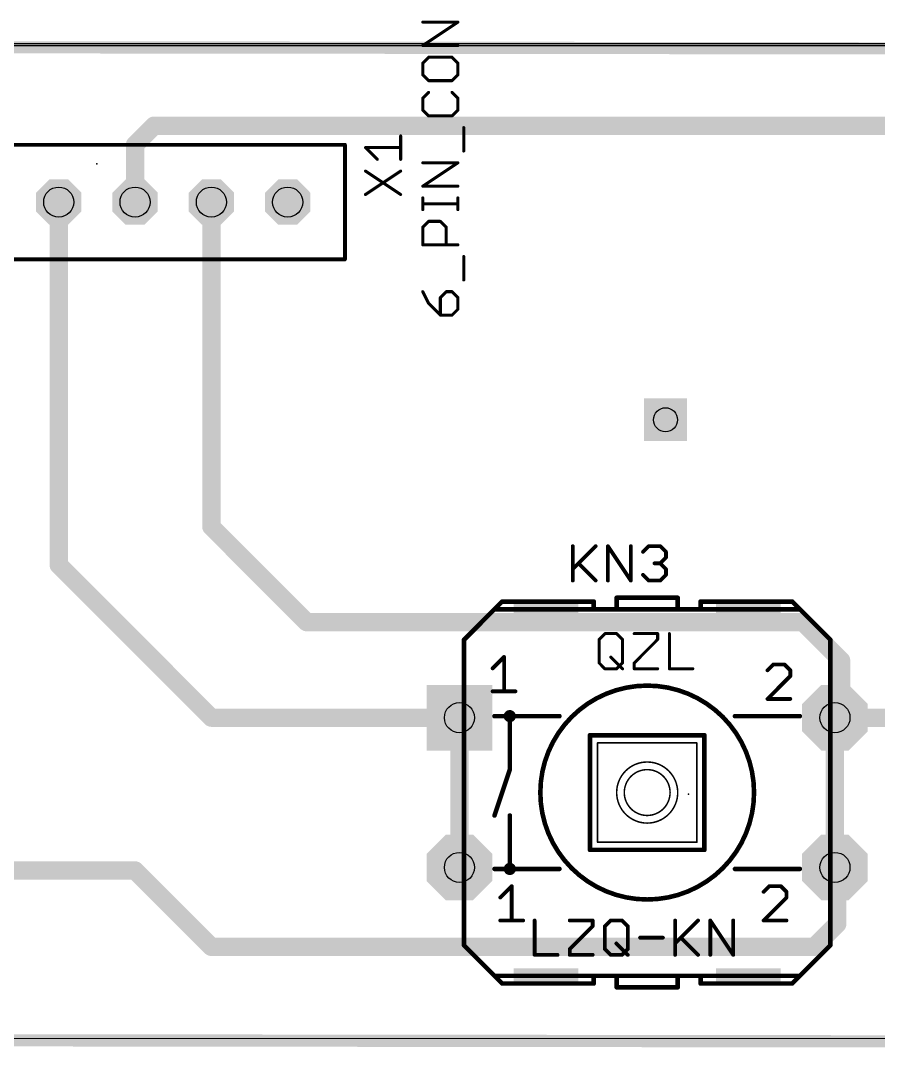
# Model space of a CAD drawing. Extents: x -1 to 109, y -1 to 34.
# Drawn here: x 51.05 to 79.6, y -0.33 to 33.85 of the extents above; entities that cross this region are included whole.
import ezdxf

# ---------------------------------------------------------------- set-up
doc = ezdxf.new("R2010")
doc.units = 0
for name, color, linetype in [('1', 22, 'CONTINUOUS'), ('16', 175, 'CONTINUOUS'), ('17', 82, 'CONTINUOUS'), ('18', 82, 'CONTINUOUS'), ('19', 53, 'CONTINUOUS'), ('20', 7, 'CONTINUOUS'), ('21', 253, 'CONTINUOUS'), ('23', 7, 'CONTINUOUS'), ('25', 253, 'CONTINUOUS'), ('27', 253, 'CONTINUOUS'), ('44', 253, 'CONTINUOUS'), ('51', 253, 'CONTINUOUS')]:
    doc.layers.add(name, color=color, linetype=linetype)

# ---------------------------------------------------------------- blocks, each defined once
blk = doc.blocks.new('RECT')
blk.add_solid([(-0.5, -0.5), (0.5, -0.5), (-0.5, 0.5), (0.5, 0.5)])
blk = doc.blocks.new('SQUAREP')
blk.add_solid([(-0.5, -0.5), (0.5, -0.5), (-0.5, 0.5), (0.5, 0.5)])
blk = doc.blocks.new('OCTAGONP')
at = {"const_width": 0.5}
blk.add_lwpolyline([(-0.25, -0.1036), (-0.25, 0.1036), (-0.1036, 0.25), (0.1036, 0.25), (0.25, 0.1036), (0.25, -0.1036), (0.1036, -0.25), (-0.1036, -0.25), (-0.25, -0.1036), (-0.25, 0.1036)], dxfattribs=at)
blk = doc.blocks.new('SQUAREV')
blk.add_solid([(-0.5, -0.5), (0.5, -0.5), (-0.5, 0.5), (0.5, 0.5)])

msp = doc.modelspace()

# ---------------------------------------------------------------- linework, layer by layer
at = {"layer": '1', "const_width": 0.4064}
for points in [[(107.951, 32.895), (-0.507, 33.022)], [(-0.507, 0.002), (107.951, -0.125)]]:
    msp.add_lwpolyline(points, dxfattribs=at)
at = {"layer": '16', "const_width": 0.6096}
for points in [[(54.865, 29.72), (55.5, 30.355)], [(55.5, 30.355), (90.8263, 30.355)], [(54.865, 27.815), (54.865, 29.72)], [(52.325, 15.75), (52.325, 27.815)], [(57.405, 17.02), (57.405, 27.815)], [(60.58, 13.845), (57.405, 17.02)], [(57.405, 10.67), (52.325, 15.75)], [(77.09, 13.845), (60.58, 13.845)], [(78.36, 12.575), (77.09, 13.845)], [(78.36, 10.8732), (78.36, 12.575)], [(57.405, 10.67), (65.66, 10.67)], [(65.66, 10.67), (65.66, 5.6916)], [(78.1568, 10.67), (78.36, 10.8732)], [(78.1568, 5.6916), (78.1568, 10.67)], [(78.1568, 10.67), (80.265, 10.67)], [(42.165, 5.59), (54.865, 5.59)], [(54.865, 5.59), (57.405, 3.05)], [(78.233, 5.6154), (78.1568, 5.6916)], [(78.233, 3.812), (78.233, 5.6154)], [(77.471, 3.05), (78.233, 3.812)], [(57.405, 3.05), (77.471, 3.05)]]:
    msp.add_lwpolyline(points, dxfattribs=at)
at = {"layer": '16', "const_width": 0.3048}
for points in [[(55.5, 30.5074, 1), (55.5, 30.2026)], [(55.6078, 30.2472, 1), (55.3922, 30.4628)], [(54.7572, 29.8278, 1), (54.9728, 29.6122)], [(55.0174, 29.72, 1), (54.7126, 29.72)], [(52.4774, 27.815, 1), (52.1726, 27.815)], [(57.5574, 27.815, 1), (57.2526, 27.815)], [(54.7126, 27.815, 1), (55.0174, 27.815)], [(57.5128, 17.1278, 1), (57.2972, 16.9122)], [(57.2526, 17.02, 1), (57.5574, 17.02)], [(52.4328, 15.8578, 1), (52.2172, 15.6422)], [(52.1726, 15.75, 1), (52.4774, 15.75)], [(60.58, 13.9974, 1), (60.58, 13.6926)], [(60.4722, 13.7372, 1), (60.6878, 13.9528)], [(77.1978, 13.9528, 1), (76.9822, 13.7372)], [(77.09, 13.6926, 1), (77.09, 13.9974)], [(78.5124, 12.575, 1), (78.2076, 12.575)], [(78.2522, 12.4672, 1), (78.4678, 12.6828)], [(57.405, 10.8224, 1), (57.405, 10.5176)], [(65.8124, 10.67, 1), (65.5076, 10.67)], [(65.66, 10.5176, 1), (65.66, 10.8224)], [(78.3092, 10.67, 1), (78.0044, 10.67)], [(78.1568, 10.8224, 1), (78.1568, 10.5176)], [(78.2076, 10.8732, 1), (78.5124, 10.8732)], [(78.4678, 10.7654, 1), (78.2522, 10.981)], [(57.2972, 10.5622, 1), (57.5128, 10.7778)], [(78.049, 10.7778, 1), (78.2646, 10.5622)], [(54.9728, 5.6978, 1), (54.7572, 5.4822)], [(54.865, 5.4376, 1), (54.865, 5.7424)], [(65.5076, 5.6916, 1), (65.8124, 5.6916)], [(78.2646, 5.7994, 1), (78.049, 5.5838)], [(78.0044, 5.6916, 1), (78.3092, 5.6916)], [(78.3854, 5.6154, 1), (78.0806, 5.6154)], [(78.1252, 5.5076, 1), (78.3408, 5.7232)], [(78.3408, 3.7042, 1), (78.1252, 3.9198)], [(78.0806, 3.812, 1), (78.3854, 3.812)], [(57.405, 3.2024, 1), (57.405, 2.8976)], [(57.2972, 2.9422, 1), (57.5128, 3.1578)], [(77.3632, 3.1578, 1), (77.5788, 2.9422)], [(77.471, 2.8976, 1), (77.471, 3.2024)]]:
    msp.add_lwpolyline(points, format="xyb", dxfattribs=at)
at = {"layer": '19'}
msp.add_line((0, 33.02), (107.95, 33.02), dxfattribs=at)
at = {"layer": '20'}
for p, q in [((107.931, 33.073), (0.001, 33.073)), ((0.001, 0.002), (107.8929, 0.0121))]:
    msp.add_line(p, q, dxfattribs=at)
at = {"layer": '21'}
for points, const_width in [([(64.4399, 33.0204), (65.6092, 33.7999)], 0.1016), ([(65.6092, 33.7999), (64.4399, 33.7999)], 0.1016), ([(65.6092, 33.0204), (64.4399, 33.0204)], 0.1016), ([(64.6348, 32.6306), (64.4399, 32.4357)], 0.1016), ([(64.4399, 32.4357), (64.4399, 32.0459)], 0.1016), ([(65.4144, 32.6306), (64.6348, 32.6306)], 0.1016), ([(65.6092, 32.4357), (65.4144, 32.6306)], 0.1016), ([(65.6092, 32.0459), (65.6092, 32.4357)], 0.1016), ([(64.4399, 32.0459), (64.6348, 31.8511)], 0.1016), ([(64.6348, 31.8511), (65.4144, 31.8511)], 0.1016), ([(65.4144, 31.8511), (65.6092, 32.0459)], 0.1016), ([(64.6348, 31.4613), (64.4399, 31.2664)], 0.1016), ([(65.6092, 31.2664), (65.4144, 31.4613)], 0.1016), ([(64.4399, 31.2664), (64.4399, 30.8766)], 0.1016), ([(65.6092, 30.8766), (65.6092, 31.2664)], 0.1016), ([(64.4399, 30.8766), (64.6348, 30.6818)], 0.1016), ([(65.4144, 30.6818), (65.6092, 30.8766)], 0.1016), ([(64.6348, 30.6818), (65.4144, 30.6818)], 0.1016), ([(65.804, 29.5125), (65.804, 30.292)], 0.1016), ([(61.85, 29.72), (45.34, 29.72)], 0.127), ([(61.85, 25.91), (61.85, 29.72)], 0.127), ([(63.7042, 29.2364), (63.7042, 30.0159)], 0.1016), ([(62.9247, 29.2364), (62.5349, 29.6261)], 0.1016), ([(62.5349, 29.6261), (63.7042, 29.6261)], 0.1016), ([(64.4399, 28.3432), (65.6092, 29.1227)], 0.1016), ([(65.6092, 29.1227), (64.4399, 29.1227)], 0.1016), ([(62.5349, 28.0671), (63.7042, 28.8466)], 0.1016), ([(62.5349, 28.8466), (63.7042, 28.0671)], 0.1016), ([(65.6092, 28.3432), (64.4399, 28.3432)], 0.1016), ([(64.4399, 27.5637), (64.4399, 27.9534)], 0.1016), ([(65.6092, 27.7585), (64.4399, 27.7585)], 0.1016), ([(65.6092, 27.5637), (65.6092, 27.9534)], 0.1016), ([(64.4399, 26.979), (64.6348, 27.1739)], 0.1016), ([(64.4399, 26.3944), (64.4399, 26.979)], 0.1016), ([(64.6348, 27.1739), (65.0246, 27.1739)], 0.1016), ([(65.0246, 27.1739), (65.2195, 26.979)], 0.1016), ([(65.2195, 26.979), (65.2195, 26.3944)], 0.1016), ([(65.6092, 26.3944), (64.4399, 26.3944)], 0.1016), ([(65.804, 25.2251), (65.804, 26.0046)], 0.1016), ([(45.34, 25.91), (61.85, 25.91)], 0.127), ([(64.4399, 24.8353), (64.6348, 24.4455)], 0.1016), ([(65.2195, 24.8353), (65.0246, 24.6404)], 0.1016), ([(65.0246, 24.6404), (65.0246, 24.0558)], 0.1016), ([(65.4144, 24.8353), (65.2195, 24.8353)], 0.1016), ([(65.6092, 24.6404), (65.4144, 24.8353)], 0.1016), ([(65.6092, 24.2506), (65.6092, 24.6404)], 0.1016), ([(64.6348, 24.4455), (65.0246, 24.0558)], 0.1016), ([(65.4144, 24.0558), (65.6092, 24.2506)], 0.1016), ([(65.0246, 24.0558), (65.4144, 24.0558)], 0.1016), ([(70.8924, 14.2768), (70.8924, 14.6578)], 0.1524), ([(70.8924, 14.6578), (72.9244, 14.6578)], 0.1524), ([(72.9244, 14.6578), (72.9244, 14.2768)], 0.1524), ([(66.8284, 14.2768), (67.0824, 14.5308)], 0.1524), ([(70.1304, 14.5308), (67.0824, 14.5308)], 0.1524), ([(70.1304, 14.5308), (70.1304, 14.2768)], 0.1524), ([(76.7344, 14.5308), (73.6864, 14.5308)], 0.1524), ([(73.6864, 14.5308), (73.6864, 14.2768)], 0.1524), ([(76.9884, 14.2768), (76.7344, 14.5308)], 0.1524), ([(66.8284, 14.2768), (65.8124, 13.2608)], 0.1524), ([(66.8284, 14.2768), (70.1304, 14.2768)], 0.1524), ([(70.1304, 14.2768), (70.8924, 14.2768)], 0.1524), ([(70.8924, 14.2768), (72.9244, 14.2768)], 0.1524), ([(73.6864, 14.2768), (72.9244, 14.2768)], 0.1524), ([(76.9884, 14.2768), (73.6864, 14.2768)], 0.1524), ([(78.0044, 13.2608), (76.9884, 14.2768)], 0.1524), ([(65.8124, 13.2608), (65.8124, 11.9908)], 0.1524), ([(70.3082, 13.27), (70.503, 13.4649)], 0.1016), ([(70.503, 13.4649), (70.8928, 13.4649)], 0.1016), ([(70.8928, 13.4649), (71.0877, 13.27)], 0.1016), ([(71.4775, 13.4649), (72.257, 13.4649)], 0.1016), ([(72.257, 13.4649), (72.257, 13.27)], 0.1016), ([(72.6468, 13.4649), (72.6468, 12.2956)], 0.1016), ([(78.0044, 13.2608), (78.0044, 11.9908)], 0.1524), ([(70.3082, 12.4904), (70.3082, 13.27)], 0.1016), ([(71.0877, 13.27), (71.0877, 12.4904)], 0.1016), ([(72.257, 13.27), (71.4775, 12.4904)], 0.1016), ([(66.7649, 12.3089), (67.1462, 12.6902)], 0.127), ([(67.1462, 12.6902), (67.1462, 11.5463)], 0.127), ([(70.6979, 12.6853), (71.0877, 12.2956)], 0.1016), ([(70.503, 12.2956), (70.3082, 12.4904)], 0.1016), ([(70.8928, 12.2956), (70.503, 12.2956)], 0.1016), ([(71.0877, 12.4904), (70.8928, 12.2956)], 0.1016), ([(71.4775, 12.4904), (71.4775, 12.2956)], 0.1016), ([(71.4775, 12.2956), (72.257, 12.2956)], 0.1016), ([(72.6468, 12.2956), (73.4263, 12.2956)], 0.1016), ([(76.0995, 12.4362), (75.9089, 12.2456)], 0.127), ([(76.4808, 12.4362), (76.0995, 12.4362)], 0.127), ([(76.6715, 12.2456), (76.4808, 12.4362)], 0.127), ([(76.6715, 12.0549), (76.6715, 12.2456)], 0.127), ([(75.9089, 11.2923), (76.6715, 12.0549)], 0.127), ([(66.7649, 11.5463), (67.5275, 11.5463)], 0.127), ([(76.6715, 11.2923), (75.9089, 11.2923)], 0.127), ([(70.0034, 10.0858), (73.8134, 10.0858)], 0.1524), ([(70.0034, 10.0858), (70.0034, 6.2758)], 0.1524), ([(73.8134, 6.2758), (73.8134, 10.0858)], 0.1524), ([(70.2574, 9.8318), (73.5594, 9.8318)], 0.0508), ([(70.2574, 9.8318), (70.2574, 6.5298)], 0.0508), ([(73.5594, 6.5298), (73.5594, 9.8318)], 0.0508), ([(65.8124, 9.3238), (65.8124, 7.0378)], 0.1524), ([(78.0044, 9.3238), (78.0044, 7.0378)], 0.1524), ([(73.5594, 6.5298), (70.2574, 6.5298)], 0.0508), ([(73.8134, 6.2758), (70.0034, 6.2758)], 0.1524), ([(67.0189, 4.6889), (67.4002, 5.0702)], 0.127), ([(67.4002, 5.0702), (67.4002, 3.9263)], 0.127), ([(75.9725, 5.0702), (75.7819, 4.8796)], 0.127), ([(76.3538, 5.0702), (75.9725, 5.0702)], 0.127), ([(76.5445, 4.8796), (76.3538, 5.0702)], 0.127), ([(76.5445, 4.6889), (76.5445, 4.8796)], 0.127), ([(65.8124, 4.3708), (65.8124, 3.1008)], 0.1524), ([(75.7819, 3.9263), (76.5445, 4.6889)], 0.127), ([(78.0044, 3.1008), (78.0044, 4.3708)], 0.1524), ([(67.0189, 3.9263), (67.7815, 3.9263)], 0.127), ([(76.5445, 3.9263), (75.7819, 3.9263)], 0.127), ([(65.8124, 3.1008), (66.8284, 2.0848)], 0.1524), ([(76.9884, 2.0848), (78.0044, 3.1008)], 0.1524), ([(66.8284, 2.0848), (70.1304, 2.0848)], 0.1524), ([(67.0824, 1.8308), (66.8284, 2.0848)], 0.1524), ([(70.1304, 2.0848), (70.1304, 1.8308)], 0.1524), ([(70.1304, 2.0848), (70.8924, 2.0848)], 0.1524), ([(70.8924, 1.7038), (70.8924, 2.0848)], 0.1524), ([(70.8924, 2.0848), (72.9244, 2.0848)], 0.1524), ([(72.9244, 2.0848), (72.9244, 1.7038)], 0.1524), ([(72.9244, 2.0848), (73.6864, 2.0848)], 0.1524), ([(73.6864, 2.0848), (73.6864, 1.8308)], 0.1524), ([(73.6864, 2.0848), (76.9884, 2.0848)], 0.1524), ([(76.9884, 2.0848), (76.7344, 1.8308)], 0.1524), ([(70.1304, 1.8308), (67.0824, 1.8308)], 0.1524), ([(70.8924, 1.7038), (72.9244, 1.7038)], 0.1524), ([(76.7344, 1.8308), (73.6864, 1.8308)], 0.1524)]:
    msp.add_lwpolyline(points, dxfattribs=dict(at, const_width=const_width))
for points, const_width in [([(64.4399, 33.8253, 1), (64.4399, 33.7745)], 0.0508), ([(65.6233, 33.7788, 1), (65.5951, 33.821)], 0.0508), ([(65.6092, 33.7745, 1), (65.6092, 33.8253)], 0.0508), ([(64.4399, 33.0458, 1), (64.4399, 32.995)], 0.0508), ([(64.4258, 33.0415, 1), (64.454, 32.9993)], 0.0508), ([(65.6092, 32.995, 1), (65.6092, 33.0458)], 0.0508), ([(64.4219, 32.4537, 1), (64.4579, 32.4177)], 0.0508), ([(64.4653, 32.4357, 1), (64.4145, 32.4357)], 0.0508), ([(64.6348, 32.656, 1), (64.6348, 32.6052)], 0.0508), ([(64.6528, 32.6126, 1), (64.6168, 32.6486)], 0.0508), ([(65.4324, 32.6486, 1), (65.3964, 32.6126)], 0.0508), ([(65.4144, 32.6052, 1), (65.4144, 32.656)], 0.0508), ([(65.6346, 32.4357, 1), (65.5838, 32.4357)], 0.0508), ([(65.5912, 32.4177, 1), (65.6272, 32.4537)], 0.0508), ([(64.4579, 32.0639, 1), (64.4219, 32.0279)], 0.0508), ([(64.4145, 32.0459, 1), (64.4653, 32.0459)], 0.0508), ([(64.6348, 31.8765, 1), (64.6348, 31.8257)], 0.0508), ([(64.6168, 31.8331, 1), (64.6528, 31.8691)], 0.0508), ([(65.3964, 31.8691, 1), (65.4324, 31.8331)], 0.0508), ([(65.4144, 31.8257, 1), (65.4144, 31.8765)], 0.0508), ([(65.5838, 32.0459, 1), (65.6346, 32.0459)], 0.0508), ([(65.6272, 32.0279, 1), (65.5912, 32.0639)], 0.0508), ([(64.6528, 31.4433, 1), (64.6168, 31.4793)], 0.0508), ([(65.4324, 31.4793, 1), (65.3964, 31.4433)], 0.0508), ([(64.4219, 31.2844, 1), (64.4579, 31.2484)], 0.0508), ([(64.4653, 31.2664, 1), (64.4145, 31.2664)], 0.0508), ([(65.6346, 31.2664, 1), (65.5838, 31.2664)], 0.0508), ([(65.5912, 31.2484, 1), (65.6272, 31.2844)], 0.0508), ([(64.4579, 30.8946, 1), (64.4219, 30.8586)], 0.0508), ([(64.4145, 30.8766, 1), (64.4653, 30.8766)], 0.0508), ([(65.5838, 30.8766, 1), (65.6346, 30.8766)], 0.0508), ([(65.6272, 30.8586, 1), (65.5912, 30.8946)], 0.0508), ([(64.6348, 30.7072, 1), (64.6348, 30.6564)], 0.0508), ([(64.6168, 30.6638, 1), (64.6528, 30.6998)], 0.0508), ([(65.3964, 30.6998, 1), (65.4324, 30.6638)], 0.0508), ([(65.4144, 30.6564, 1), (65.4144, 30.7072)], 0.0508), ([(65.8294, 30.292, 1), (65.7786, 30.292)], 0.0508), ([(61.8818, 29.72, 1), (61.8182, 29.72)], 0.0635), ([(61.85, 29.6883, 1), (61.85, 29.7518)], 0.0635), ([(63.7296, 30.0159, 1), (63.6788, 30.0159)], 0.0508), ([(62.5529, 29.6441, 1), (62.5169, 29.6081)], 0.0508), ([(62.5349, 29.6515, 1), (62.5349, 29.6007)], 0.0508), ([(63.7042, 29.6007, 1), (63.7042, 29.6515)], 0.0508), ([(65.7786, 29.5125, 1), (65.8294, 29.5125)], 0.0508), ([(62.9067, 29.2184, 1), (62.9427, 29.2544)], 0.0508), ([(63.6788, 29.2364, 1), (63.7296, 29.2364)], 0.0508), ([(64.4399, 29.1481, 1), (64.4399, 29.0973)], 0.0508), ([(65.6233, 29.1016, 1), (65.5951, 29.1438)], 0.0508), ([(65.6092, 29.0973, 1), (65.6092, 29.1481)], 0.0508), ([(62.549, 28.8677, 1), (62.5208, 28.8255)], 0.0508), ([(63.7183, 28.8255, 1), (63.6901, 28.8677)], 0.0508), ([(64.4399, 28.3686, 1), (64.4399, 28.3178)], 0.0508), ([(64.4258, 28.3643, 1), (64.454, 28.3221)], 0.0508), ([(65.6092, 28.3178, 1), (65.6092, 28.3686)], 0.0508), ([(62.5208, 28.0882, 1), (62.549, 28.046)], 0.0508), ([(63.6901, 28.046, 1), (63.7183, 28.0882)], 0.0508), ([(64.4653, 27.9534, 1), (64.4145, 27.9534)], 0.0508), ([(64.4399, 27.7839, 1), (64.4399, 27.7331)], 0.0508), ([(65.6346, 27.9534, 1), (65.5838, 27.9534)], 0.0508), ([(65.6092, 27.7331, 1), (65.6092, 27.7839)], 0.0508), ([(64.4145, 27.5637, 1), (64.4653, 27.5637)], 0.0508), ([(65.5838, 27.5637, 1), (65.6346, 27.5637)], 0.0508), ([(64.4219, 26.997, 1), (64.4579, 26.961)], 0.0508), ([(64.4653, 26.979, 1), (64.4145, 26.979)], 0.0508), ([(64.6348, 27.1993, 1), (64.6348, 27.1485)], 0.0508), ([(64.6528, 27.1559, 1), (64.6168, 27.1919)], 0.0508), ([(65.0426, 27.1919, 1), (65.0066, 27.1559)], 0.0508), ([(65.0246, 27.1485, 1), (65.0246, 27.1993)], 0.0508), ([(65.2449, 26.979, 1), (65.1941, 26.979)], 0.0508), ([(65.2015, 26.961, 1), (65.2375, 26.997)], 0.0508), ([(64.4399, 26.4198, 1), (64.4399, 26.369)], 0.0508), ([(64.4145, 26.3944, 1), (64.4653, 26.3944)], 0.0508), ([(65.1941, 26.3944, 1), (65.2449, 26.3944)], 0.0508), ([(65.6092, 26.369, 1), (65.6092, 26.4198)], 0.0508), ([(65.8294, 26.0046, 1), (65.7786, 26.0046)], 0.0508), ([(61.8182, 25.91, 1), (61.8818, 25.91)], 0.0635), ([(61.85, 25.8783, 1), (61.85, 25.9417)], 0.0635), ([(65.7786, 25.2251, 1), (65.8294, 25.2251)], 0.0508), ([(64.4626, 24.8467, 1), (64.4172, 24.8239)], 0.0508), ([(65.0066, 24.6584, 1), (65.0426, 24.6224)], 0.0508), ([(65.05, 24.6404, 1), (64.9992, 24.6404)], 0.0508), ([(65.2195, 24.8607, 1), (65.2195, 24.8099)], 0.0508), ([(65.2375, 24.8173, 1), (65.2015, 24.8533)], 0.0508), ([(65.4324, 24.8533, 1), (65.3964, 24.8173)], 0.0508), ([(65.4144, 24.8099, 1), (65.4144, 24.8607)], 0.0508), ([(65.6346, 24.6404, 1), (65.5838, 24.6404)], 0.0508), ([(65.5912, 24.6224, 1), (65.6272, 24.6584)], 0.0508), ([(64.6528, 24.4635, 1), (64.6168, 24.4275)], 0.0508), ([(64.6121, 24.4341, 1), (64.6575, 24.4569)], 0.0508), ([(65.5838, 24.2506, 1), (65.6346, 24.2506)], 0.0508), ([(65.6272, 24.2326, 1), (65.5912, 24.2686)], 0.0508), ([(65.0246, 24.0812, 1), (65.0246, 24.0304)], 0.0508), ([(64.9992, 24.0558, 1), (65.05, 24.0558)], 0.0508), ([(65.0066, 24.0378, 1), (65.0426, 24.0738)], 0.0508), ([(65.3964, 24.0738, 1), (65.4324, 24.0378)], 0.0508), ([(65.4144, 24.0304, 1), (65.4144, 24.0812)], 0.0508), ([(70.9305, 14.6578, 1), (70.8543, 14.6578)], 0.0762), ([(70.8924, 14.6959, 1), (70.8924, 14.6197)], 0.0762), ([(72.9625, 14.6578, 1), (72.8863, 14.6578)], 0.0762), ([(72.9244, 14.6197, 1), (72.9244, 14.6959)], 0.0762), ([(67.0824, 14.5689, 1), (67.0824, 14.4927)], 0.0762), ([(67.1093, 14.5039, 1), (67.0555, 14.5577)], 0.0762), ([(70.1685, 14.5308, 1), (70.0923, 14.5308)], 0.0762), ([(70.1304, 14.4927, 1), (70.1304, 14.5689)], 0.0762), ([(73.6864, 14.5689, 1), (73.6864, 14.4927)], 0.0762), ([(73.7245, 14.5308, 1), (73.6483, 14.5308)], 0.0762), ([(76.7613, 14.5577, 1), (76.7075, 14.5039)], 0.0762), ([(76.7344, 14.4927, 1), (76.7344, 14.5689)], 0.0762), ([(66.8284, 14.3149, 1), (66.8284, 14.2387)], 0.0762), ([(66.8015, 14.3037, 1), (66.8553, 14.2499)], 0.0762), ([(66.8553, 14.2499, 1), (66.8015, 14.3037)], 0.0762), ([(70.1304, 14.3149, 1), (70.1304, 14.2387)], 0.0762), ([(70.0923, 14.2768, 1), (70.1685, 14.2768)], 0.0762), ([(70.1304, 14.2387, 1), (70.1304, 14.3149)], 0.0762), ([(70.8924, 14.3149, 1), (70.8924, 14.2387)], 0.0762), ([(70.8543, 14.2768, 1), (70.9305, 14.2768)], 0.0762), ([(70.8924, 14.2387, 1), (70.8924, 14.3149)], 0.0762), ([(72.9244, 14.3149, 1), (72.9244, 14.2387)], 0.0762), ([(72.8863, 14.2768, 1), (72.9625, 14.2768)], 0.0762), ([(72.9244, 14.2387, 1), (72.9244, 14.3149)], 0.0762), ([(73.6864, 14.3149, 1), (73.6864, 14.2387)], 0.0762), ([(73.6483, 14.2768, 1), (73.7245, 14.2768)], 0.0762), ([(73.6864, 14.2387, 1), (73.6864, 14.3149)], 0.0762), ([(77.0153, 14.3037, 1), (76.9615, 14.2499)], 0.0762), ([(76.9615, 14.2499, 1), (77.0153, 14.3037)], 0.0762), ([(76.9884, 14.2387, 1), (76.9884, 14.3149)], 0.0762), ([(65.8505, 13.2608, 1), (65.7743, 13.2608)], 0.0762), ([(70.503, 13.4903, 1), (70.503, 13.4395)], 0.0508), ([(70.521, 13.4469, 1), (70.485, 13.4829)], 0.0508), ([(70.9108, 13.4829, 1), (70.8748, 13.4469)], 0.0508), ([(70.8928, 13.4395, 1), (70.8928, 13.4903)], 0.0508), ([(71.4775, 13.4903, 1), (71.4775, 13.4395)], 0.0508), ([(72.2824, 13.4649, 1), (72.2316, 13.4649)], 0.0508), ([(72.257, 13.4395, 1), (72.257, 13.4903)], 0.0508), ([(72.6722, 13.4649, 1), (72.6214, 13.4649)], 0.0508), ([(78.0425, 13.2608, 1), (77.9663, 13.2608)], 0.0762), ([(65.7855, 13.2877, 1), (65.8393, 13.2339)], 0.0762), ([(70.2902, 13.288, 1), (70.3262, 13.252)], 0.0508), ([(70.3336, 13.27, 1), (70.2828, 13.27)], 0.0508), ([(71.1131, 13.27, 1), (71.0623, 13.27)], 0.0508), ([(71.0697, 13.252, 1), (71.1057, 13.288)], 0.0508), ([(72.2316, 13.27, 1), (72.2824, 13.27)], 0.0508), ([(72.275, 13.252, 1), (72.239, 13.288)], 0.0508), ([(77.9775, 13.2339, 1), (78.0313, 13.2877)], 0.0762), ([(67.178, 12.6902, 1), (67.1145, 12.6902)], 0.0635), ([(67.1687, 12.6677, 1), (67.1237, 12.7127)], 0.0635), ([(70.7159, 12.7033, 1), (70.6799, 12.6673)], 0.0508), ([(66.7424, 12.3314, 1), (66.7874, 12.2864)], 0.0635), ([(70.3262, 12.5084, 1), (70.2902, 12.4724)], 0.0508), ([(70.2828, 12.4904, 1), (70.3336, 12.4904)], 0.0508), ([(70.503, 12.321, 1), (70.503, 12.2702)], 0.0508), ([(70.485, 12.2776, 1), (70.521, 12.3136)], 0.0508), ([(70.8748, 12.3136, 1), (70.9108, 12.2776)], 0.0508), ([(70.8928, 12.2702, 1), (70.8928, 12.321)], 0.0508), ([(71.0623, 12.4904, 1), (71.1131, 12.4904)], 0.0508), ([(71.1057, 12.4724, 1), (71.0697, 12.5084)], 0.0508), ([(71.0697, 12.2776, 1), (71.1057, 12.3136)], 0.0508), ([(71.4595, 12.5084, 1), (71.4955, 12.4724)], 0.0508), ([(71.5029, 12.4904, 1), (71.4521, 12.4904)], 0.0508), ([(71.4775, 12.321, 1), (71.4775, 12.2702)], 0.0508), ([(71.4521, 12.2956, 1), (71.5029, 12.2956)], 0.0508), ([(72.257, 12.2702, 1), (72.257, 12.321)], 0.0508), ([(72.6468, 12.321, 1), (72.6468, 12.2702)], 0.0508), ([(72.6214, 12.2956, 1), (72.6722, 12.2956)], 0.0508), ([(73.4263, 12.2702, 1), (73.4263, 12.321)], 0.0508), ([(76.0995, 12.468, 1), (76.0995, 12.4045)], 0.0635), ([(76.122, 12.4137, 1), (76.077, 12.4587)], 0.0635), ([(76.5032, 12.4587, 1), (76.4584, 12.4137)], 0.0635), ([(76.4808, 12.4045, 1), (76.4808, 12.468)], 0.0635), ([(76.7033, 12.2456, 1), (76.6398, 12.2456)], 0.0635), ([(65.7743, 11.9908, 1), (65.8505, 11.9908)], 0.0762), ([(75.8864, 12.2681, 1), (75.9314, 12.2231)], 0.0635), ([(76.6398, 12.0549, 1), (76.7033, 12.0549)], 0.0635), ([(76.694, 12.0324, 1), (76.649, 12.0774)], 0.0635), ([(76.6491, 12.2231, 1), (76.6939, 12.2681)], 0.0635), ([(77.9663, 11.9908, 1), (78.0425, 11.9908)], 0.0762), ([(71.9084, 4.6248, 1), (71.9084, 11.7368, 1), (71.9084, 4.6248)], 0.1524), ([(66.7649, 11.5781, 1), (66.7649, 11.5145)], 0.0635), ([(67.1145, 11.5463, 1), (67.178, 11.5463)], 0.0635), ([(67.5275, 11.5145, 1), (67.5275, 11.5781)], 0.0635), ([(75.8864, 11.3148, 1), (75.9314, 11.2698)], 0.0635), ([(75.9089, 11.3241, 1), (75.9089, 11.2606)], 0.0635), ([(76.6715, 11.2606, 1), (76.6715, 11.3241)], 0.0635), ([(70.0034, 10.1239, 1), (70.0034, 10.0477)], 0.0762), ([(70.0415, 10.0858, 1), (69.9653, 10.0858)], 0.0762), ([(73.8515, 10.0858, 1), (73.7753, 10.0858)], 0.0762), ([(73.8134, 10.0477, 1), (73.8134, 10.1239)], 0.0762), ([(70.2574, 9.8445, 1), (70.2574, 9.8191)], 0.0254), ([(70.2701, 9.8318, 1), (70.2447, 9.8318)], 0.0254), ([(73.5721, 9.8318, 1), (73.5467, 9.8318)], 0.0254), ([(73.5594, 9.8191, 1), (73.5594, 9.8445)], 0.0254), ([(65.8505, 9.3238, 1), (65.7743, 9.3238)], 0.0762), ([(78.0425, 9.3238, 1), (77.9663, 9.3238)], 0.0762), ([(71.9084, 7.1648, 1), (71.9084, 9.1968, 1), (71.9084, 7.1648)], 0.0508), ([(71.9084, 7.4188, 1), (71.9084, 8.9428, 1), (71.9084, 7.4188)], 0.0508), ([(65.7743, 7.0378, 1), (65.8505, 7.0378)], 0.0762), ([(77.9663, 7.0378, 1), (78.0425, 7.0378)], 0.0762), ([(70.2574, 6.5425, 1), (70.2574, 6.5171)], 0.0254), ([(70.2447, 6.5298, 1), (70.2701, 6.5298)], 0.0254), ([(73.5467, 6.5298, 1), (73.5721, 6.5298)], 0.0254), ([(73.5594, 6.5171, 1), (73.5594, 6.5425)], 0.0254), ([(70.0034, 6.3139, 1), (70.0034, 6.2377)], 0.0762), ([(69.9653, 6.2758, 1), (70.0415, 6.2758)], 0.0762), ([(73.7753, 6.2758, 1), (73.8515, 6.2758)], 0.0762), ([(73.8134, 6.2377, 1), (73.8134, 6.3139)], 0.0762), ([(67.432, 5.0702, 1), (67.3684, 5.0702)], 0.0635), ([(67.4227, 5.0477, 1), (67.3777, 5.0927)], 0.0635), ([(75.9725, 5.1019, 1), (75.9725, 5.0385)], 0.0635), ([(75.995, 5.0477, 1), (75.95, 5.0927)], 0.0635), ([(76.3762, 5.0927, 1), (76.3314, 5.0477)], 0.0635), ([(76.3538, 5.0385, 1), (76.3538, 5.1019)], 0.0635), ([(75.7594, 4.9021, 1), (75.8044, 4.8571)], 0.0635), ([(76.5763, 4.8796, 1), (76.5127, 4.8796)], 0.0635), ([(76.5221, 4.8571, 1), (76.5669, 4.9021)], 0.0635), ([(65.8505, 4.3708, 1), (65.7743, 4.3708)], 0.0762), ([(66.9964, 4.7114, 1), (67.0414, 4.6664)], 0.0635), ([(76.5127, 4.6889, 1), (76.5763, 4.6889)], 0.0635), ([(76.567, 4.6664, 1), (76.522, 4.7114)], 0.0635), ([(78.0425, 4.3708, 1), (77.9663, 4.3708)], 0.0762), ([(67.0189, 3.9581, 1), (67.0189, 3.8946)], 0.0635), ([(67.3684, 3.9263, 1), (67.432, 3.9263)], 0.0635), ([(67.7815, 3.8946, 1), (67.7815, 3.9581)], 0.0635), ([(75.7594, 3.9488, 1), (75.8044, 3.9038)], 0.0635), ([(75.7819, 3.9581, 1), (75.7819, 3.8946)], 0.0635), ([(76.5445, 3.8946, 1), (76.5445, 3.9581)], 0.0635), ([(65.7743, 3.1008, 1), (65.8505, 3.1008)], 0.0762), ([(65.8393, 3.1277, 1), (65.7855, 3.0739)], 0.0762), ([(77.9663, 3.1008, 1), (78.0425, 3.1008)], 0.0762), ([(78.0313, 3.0739, 1), (77.9775, 3.1277)], 0.0762), ([(66.8284, 2.1229, 1), (66.8284, 2.0467)], 0.0762), ([(66.8553, 2.1117, 1), (66.8015, 2.0579)], 0.0762), ([(66.8015, 2.0579, 1), (66.8553, 2.1117)], 0.0762), ([(70.1685, 2.0848, 1), (70.0923, 2.0848)], 0.0762), ([(70.1304, 2.1229, 1), (70.1304, 2.0467)], 0.0762), ([(70.1304, 2.0467, 1), (70.1304, 2.1229)], 0.0762), ([(70.9305, 2.0848, 1), (70.8543, 2.0848)], 0.0762), ([(70.8924, 2.1229, 1), (70.8924, 2.0467)], 0.0762), ([(70.8924, 2.0467, 1), (70.8924, 2.1229)], 0.0762), ([(72.9625, 2.0848, 1), (72.8863, 2.0848)], 0.0762), ([(72.9244, 2.1229, 1), (72.9244, 2.0467)], 0.0762), ([(72.9244, 2.0467, 1), (72.9244, 2.1229)], 0.0762), ([(73.7245, 2.0848, 1), (73.6483, 2.0848)], 0.0762), ([(73.6864, 2.1229, 1), (73.6864, 2.0467)], 0.0762), ([(73.6864, 2.0467, 1), (73.6864, 2.1229)], 0.0762), ([(76.9615, 2.1117, 1), (77.0153, 2.0579)], 0.0762), ([(77.0153, 2.0579, 1), (76.9615, 2.1117)], 0.0762), ([(76.9884, 2.0467, 1), (76.9884, 2.1229)], 0.0762), ([(67.0824, 1.8689, 1), (67.0824, 1.7927)], 0.0762), ([(67.0555, 1.8039, 1), (67.1093, 1.8577)], 0.0762), ([(70.0923, 1.8308, 1), (70.1685, 1.8308)], 0.0762), ([(70.1304, 1.7927, 1), (70.1304, 1.8689)], 0.0762), ([(70.8924, 1.7419, 1), (70.8924, 1.6657)], 0.0762), ([(70.8543, 1.7038, 1), (70.9305, 1.7038)], 0.0762), ([(72.8863, 1.7038, 1), (72.9625, 1.7038)], 0.0762), ([(72.9244, 1.6657, 1), (72.9244, 1.7419)], 0.0762), ([(73.6864, 1.8689, 1), (73.6864, 1.7927)], 0.0762), ([(73.6483, 1.8308, 1), (73.7245, 1.8308)], 0.0762), ([(76.7075, 1.8577, 1), (76.7613, 1.8039)], 0.0762), ([(76.7344, 1.7927, 1), (76.7344, 1.8689)], 0.0762)]:
    msp.add_lwpolyline(points, format="xyb", dxfattribs=dict(at, const_width=const_width))
at = {"layer": '23'}
for p in [(53.595, 29.085), (73.28, 8.13)]:
    msp.add_point(p, dxfattribs=at)
at = {"layer": '25', "const_width": 0.0635}
for points in [[(69.4637, 16.3732, 1), (69.4001, 16.3732)], [(70.217, 16.3507, 1), (70.172, 16.3957)], [(70.6276, 16.3908, 1), (70.5748, 16.3556)], [(70.633, 16.3732, 1), (70.5695, 16.3732)], [(71.3956, 16.3732, 1), (71.332, 16.3732)], [(71.9611, 16.4049, 1), (71.9611, 16.3415)], [(71.9836, 16.3507, 1), (71.9386, 16.3957)], [(72.3648, 16.3957, 1), (72.32, 16.3507)], [(72.3424, 16.3415, 1), (72.3424, 16.4049)], [(71.748, 16.2051, 1), (71.793, 16.1601)], [(72.5649, 16.1826, 1), (72.5014, 16.1826)], [(72.5107, 16.1601, 1), (72.5555, 16.2051)], [(69.6449, 15.8237, 1), (69.6001, 15.7787)], [(72.1518, 15.833, 1), (72.1518, 15.7695)], [(72.3199, 15.8237, 1), (72.3649, 15.7787)], [(72.3648, 15.8237, 1), (72.32, 15.7787)], [(72.3424, 15.7695, 1), (72.3424, 15.833)], [(72.5014, 15.9919, 1), (72.5649, 15.9919)], [(72.5556, 15.9694, 1), (72.5106, 16.0144)], [(69.4094, 15.6331, 1), (69.4544, 15.5881)], [(71.793, 15.4424, 1), (71.748, 15.3974)], [(72.5649, 15.6106, 1), (72.5014, 15.6106)], [(72.5014, 15.4199, 1), (72.5649, 15.4199)], [(72.5107, 15.5881, 1), (72.5555, 15.6331)], [(72.5555, 15.3974, 1), (72.5107, 15.4424)], [(69.4001, 15.2293, 1), (69.4637, 15.2293)], [(70.1721, 15.2068, 1), (70.2169, 15.2518)], [(70.5695, 15.2293, 1), (70.633, 15.2293)], [(71.332, 15.2293, 1), (71.3956, 15.2293)], [(71.3374, 15.2117, 1), (71.3902, 15.2469)], [(71.9611, 15.2611, 1), (71.9611, 15.1975)], [(71.9386, 15.2068, 1), (71.9836, 15.2518)], [(72.32, 15.2518, 1), (72.3648, 15.2068)], [(72.3424, 15.1975, 1), (72.3424, 15.2611)]]:
    msp.add_lwpolyline(points, format="xyb", dxfattribs=at)
at = {"layer": '25', "const_width": 0.127}
for points in [[(69.4319, 16.3732), (69.4319, 15.2293)], [(69.4319, 15.6106), (70.1945, 16.3732)], [(70.6012, 15.2293), (70.6012, 16.3732)], [(70.6012, 16.3732), (71.3638, 15.2293)], [(71.3638, 15.2293), (71.3638, 16.3732)], [(71.7705, 16.1826), (71.9611, 16.3732)], [(71.9611, 16.3732), (72.3424, 16.3732)], [(72.3424, 16.3732), (72.5331, 16.1826)], [(72.5331, 16.1826), (72.5331, 15.9919)], [(69.6225, 15.8012), (70.1945, 15.2293)], [(72.3424, 15.8012), (72.1518, 15.8012)], [(72.5331, 15.9919), (72.3424, 15.8012)], [(72.3424, 15.8012), (72.5331, 15.6106)], [(71.9611, 15.2293), (71.7705, 15.4199)], [(72.5331, 15.4199), (72.3424, 15.2293)], [(72.5331, 15.6106), (72.5331, 15.4199)], [(72.3424, 15.2293), (71.9611, 15.2293)]]:
    msp.add_lwpolyline(points, dxfattribs=at)
at = {"layer": '27', "const_width": 0.127}
for points in [[(68.1619, 3.9272), (68.1619, 2.7833)], [(69.3312, 3.9272), (70.0938, 3.9272)], [(70.0938, 3.7366), (69.3312, 2.9739)], [(70.0938, 3.9272), (70.0938, 3.7366)], [(70.5005, 3.7366), (70.6911, 3.9272)], [(70.5005, 2.9739), (70.5005, 3.7366)], [(70.6911, 3.9272), (71.0724, 3.9272)], [(71.0724, 3.9272), (71.2631, 3.7366)], [(71.2631, 3.7366), (71.2631, 2.9739)], [(72.8391, 3.9272), (72.8391, 2.7833)], [(72.8391, 3.1646), (73.6017, 3.9272)], [(74.0084, 2.7833), (74.0084, 3.9272)], [(74.0084, 3.9272), (74.771, 2.7833)], [(74.771, 2.7833), (74.771, 3.9272)], [(71.6698, 3.3552), (72.4324, 3.3552)], [(73.0297, 3.3552), (73.6017, 2.7833)], [(70.8818, 3.1646), (71.2631, 2.7833)], [(68.1619, 2.7833), (68.9245, 2.7833)], [(69.3312, 2.9739), (69.3312, 2.7833)], [(69.3312, 2.7833), (70.0938, 2.7833)], [(70.6911, 2.7833), (70.5005, 2.9739)], [(71.0724, 2.7833), (70.6911, 2.7833)], [(71.2631, 2.9739), (71.0724, 2.7833)]]:
    msp.add_lwpolyline(points, dxfattribs=at)
at = {"layer": '27', "const_width": 0.0635}
for points in [[(68.1937, 3.9272, 1), (68.1302, 3.9272)], [(69.3312, 3.959, 1), (69.3312, 3.8954)], [(70.1256, 3.9272, 1), (70.062, 3.9272)], [(70.062, 3.7366, 1), (70.1256, 3.7366)], [(70.1163, 3.7142, 1), (70.0713, 3.759)], [(70.0938, 3.8954, 1), (70.0938, 3.959)], [(70.478, 3.7591, 1), (70.523, 3.7141)], [(70.5323, 3.7366, 1), (70.4688, 3.7366)], [(70.6911, 3.959, 1), (70.6911, 3.8954)], [(70.7136, 3.9047, 1), (70.6686, 3.9497)], [(71.0948, 3.9497, 1), (71.05, 3.9047)], [(71.0724, 3.8954, 1), (71.0724, 3.959)], [(71.2949, 3.7366, 1), (71.2314, 3.7366)], [(71.2407, 3.7141, 1), (71.2855, 3.7591)], [(72.8709, 3.9272, 1), (72.8073, 3.9272)], [(73.6242, 3.9047, 1), (73.5792, 3.9497)], [(74.0402, 3.9272, 1), (73.9767, 3.9272)], [(74.0348, 3.9448, 1), (73.982, 3.9096)], [(74.8028, 3.9272, 1), (74.7392, 3.9272)], [(71.6698, 3.387, 1), (71.6698, 3.3234)], [(72.4324, 3.3234, 1), (72.4324, 3.387)], [(73.0521, 3.3777, 1), (73.0073, 3.3327)], [(70.9043, 3.1871, 1), (70.8593, 3.1421)], [(72.8166, 3.1871, 1), (72.8616, 3.1421)], [(68.1619, 2.8151, 1), (68.1619, 2.7515)], [(68.1302, 2.7833, 1), (68.1937, 2.7833)], [(68.9245, 2.7515, 1), (68.9245, 2.8151)], [(69.3312, 2.8151, 1), (69.3312, 2.7515)], [(69.363, 2.9739, 1), (69.2995, 2.9739)], [(69.3087, 2.9963, 1), (69.3537, 2.9515)], [(69.2995, 2.7833, 1), (69.363, 2.7833)], [(70.0938, 2.7515, 1), (70.0938, 2.8151)], [(70.523, 2.9964, 1), (70.478, 2.9514)], [(70.4688, 2.9739, 1), (70.5323, 2.9739)], [(70.6911, 2.8151, 1), (70.6911, 2.7515)], [(70.6686, 2.7608, 1), (70.7136, 2.8058)], [(71.05, 2.8058, 1), (71.0948, 2.7608)], [(71.0724, 2.7515, 1), (71.0724, 2.8151)], [(71.2314, 2.9739, 1), (71.2949, 2.9739)], [(71.2406, 2.7608, 1), (71.2856, 2.8058)], [(71.2855, 2.9514, 1), (71.2407, 2.9964)], [(72.8073, 2.7833, 1), (72.8709, 2.7833)], [(73.5793, 2.7608, 1), (73.6241, 2.8058)], [(73.9767, 2.7833, 1), (74.0402, 2.7833)], [(74.7392, 2.7833, 1), (74.8028, 2.7833)], [(74.7446, 2.7657, 1), (74.7974, 2.8009)]]:
    msp.add_lwpolyline(points, format="xyb", dxfattribs=at)
at = {"layer": '44'}
for centre, radius in [((52.325, 27.815), 0.5), ((54.865, 27.815), 0.5), ((57.405, 27.815), 0.5), ((59.945, 27.815), 0.5), ((72.518, 20.576), 0.4), ((65.66, 10.67), 0.5), ((78.1568, 10.67), 0.5), ((65.66, 5.6916), 0.5), ((78.1568, 5.6916), 0.5)]:
    msp.add_circle(centre, radius, dxfattribs=at)
at = {"layer": '51', "const_width": 0.1524}
for points in [[(65.8124, 9.3238), (65.8124, 11.9908)], [(78.0044, 9.3238), (78.0044, 11.9908)], [(66.8284, 10.7208), (67.3364, 10.7208)], [(67.3364, 10.7208), (67.3364, 8.9428)], [(67.3364, 10.7208), (68.9874, 10.7208)], [(74.8294, 10.7208), (76.9884, 10.7208)], [(67.3364, 8.9428), (66.8284, 7.4188)], [(67.3364, 7.4188), (67.3364, 5.6408)], [(65.8124, 4.3708), (65.8124, 7.0378)], [(78.0044, 4.3708), (78.0044, 7.0378)], [(66.8284, 5.6408), (67.3364, 5.6408)], [(67.3364, 5.6408), (68.9874, 5.6408)], [(74.8294, 5.6408), (76.9884, 5.6408)]]:
    msp.add_lwpolyline(points, dxfattribs=at)
at = {"layer": '51'}
for points, const_width in [([(65.8505, 11.9908, 1), (65.7743, 11.9908)], 0.0762), ([(78.0425, 11.9908, 1), (77.9663, 11.9908)], 0.0762), ([(66.8284, 10.7589, 1), (66.8284, 10.6827)], 0.0762), ([(67.3364, 10.5938, 1), (67.3364, 10.8478, 1), (67.3364, 10.5938)], 0.1524), ([(67.3745, 10.7208, 1), (67.2983, 10.7208)], 0.0762), ([(67.3364, 10.7589, 1), (67.3364, 10.6827)], 0.0762), ([(67.3364, 10.6827, 1), (67.3364, 10.7589)], 0.0762), ([(68.9874, 10.6827, 1), (68.9874, 10.7589)], 0.0762), ([(74.8294, 10.7589, 1), (74.8294, 10.6827)], 0.0762), ([(76.9884, 10.6827, 1), (76.9884, 10.7589)], 0.0762), ([(65.7743, 9.3238, 1), (65.8505, 9.3238)], 0.0762), ([(77.9663, 9.3238, 1), (78.0425, 9.3238)], 0.0762), ([(67.2983, 8.9428, 1), (67.3745, 8.9428)], 0.0762), ([(67.3725, 8.9308, 1), (67.3003, 8.9548)], 0.0762), ([(66.7923, 7.4308, 1), (66.8645, 7.4068)], 0.0762), ([(67.3745, 7.4188, 1), (67.2983, 7.4188)], 0.0762), ([(65.8505, 7.0378, 1), (65.7743, 7.0378)], 0.0762), ([(78.0425, 7.0378, 1), (77.9663, 7.0378)], 0.0762), ([(67.3364, 5.5138, 1), (67.3364, 5.7678, 1), (67.3364, 5.5138)], 0.1524), ([(66.8284, 5.6789, 1), (66.8284, 5.6027)], 0.0762), ([(67.3364, 5.6789, 1), (67.3364, 5.6027)], 0.0762), ([(67.2983, 5.6408, 1), (67.3745, 5.6408)], 0.0762), ([(67.3364, 5.6027, 1), (67.3364, 5.6789)], 0.0762), ([(68.9874, 5.6027, 1), (68.9874, 5.6789)], 0.0762), ([(74.8294, 5.6789, 1), (74.8294, 5.6027)], 0.0762), ([(76.9884, 5.6027, 1), (76.9884, 5.6789)], 0.0762), ([(65.7743, 4.3708, 1), (65.8505, 4.3708)], 0.0762), ([(77.9663, 4.3708, 1), (78.0425, 4.3708)], 0.0762)]:
    msp.add_lwpolyline(points, format="xyb", dxfattribs=dict(at, const_width=const_width))

# ---------------------------------------------------------------- block references
at = {"layer": '17', "xscale": 1.508, "yscale": 1.508, "rotation": 90}
for p in [(52.325, 27.815), (52.325, 27.815), (54.865, 27.815), (54.865, 27.815), (57.405, 27.815), (57.405, 27.815), (59.945, 27.815), (59.945, 27.815)]:
    msp.add_blockref('OCTAGONP', p, dxfattribs=at)
at = {"layer": '17', "xscale": 2.1844, "yscale": 2.1844}
for name, p in [('SQUAREP', (65.66, 10.67)), ('SQUAREP', (65.66, 10.67)), ('OCTAGONP', (78.1568, 10.67)), ('OCTAGONP', (78.1568, 10.67)), ('OCTAGONP', (65.66, 5.6916)), ('OCTAGONP', (65.66, 5.6916)), ('OCTAGONP', (78.1568, 5.6916)), ('OCTAGONP', (78.1568, 5.6916))]:
    msp.add_blockref(name, p, dxfattribs=at)
at = {"layer": '18', "xscale": 1.4224, "yscale": 1.4224}
msp.add_blockref('SQUAREV', (72.518, 20.576), dxfattribs=at)
msp.add_blockref('SQUAREV', (72.518, 20.576), dxfattribs=at)
at = {"layer": '21', "xscale": 2.159, "yscale": 0.508}
for p in [(68.5429, 14.2768), (75.2739, 14.2768), (68.5429, 2.0848), (75.2739, 2.0848)]:
    msp.add_blockref('RECT', p, dxfattribs=at)
at = {"layer": '51', "xscale": 0.508, "yscale": 0.889}
for p in [(65.5584, 10.6573), (78.2584, 10.6573), (65.5584, 5.7043), (78.2584, 5.7043)]:
    msp.add_blockref('RECT', p, dxfattribs=at)

doc.saveas('drawing.dxf')
